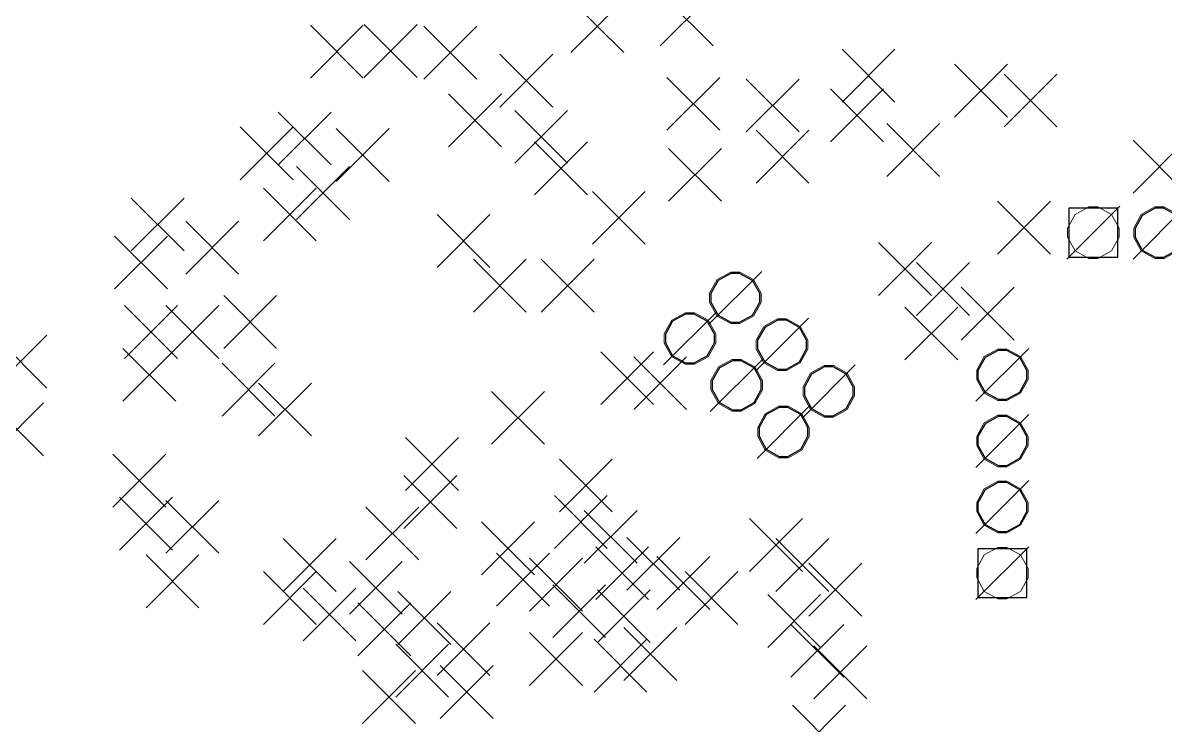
# Model space of a CAD drawing. Header units: millimetres. Extents: x 6 to 132, y 8 to 109.
# Drawn here: x 39.82 to 83.69, y 45.74 to 72.73 of the extents above; entities that cross this region are included whole.
import ezdxf

# ---------------------------------------------------------------- set-up
doc = ezdxf.new("R2010")
doc.units = ezdxf.units.MM
doc.layers.add('SLD-0', color=7, linetype='Continuous')

msp = doc.modelspace()

# ---------------------------------------------------------------- linework, layer by layer
at = {"layer": 'SLD-0', "color": 7, "lineweight": 0}
for p, q in [((64.299, 73.869), (66.33, 71.837)), ((64.299, 71.837), (66.33, 73.869)), ((60.871, 73.615), (62.902, 71.582)), ((60.871, 71.582), (62.902, 73.615)), ((50.862, 72.638), (52.893, 70.605)), ((50.862, 70.605), (52.893, 72.638)), ((52.933, 72.663), (54.965, 70.63)), ((52.933, 70.63), (54.965, 72.663)), ((55.218, 72.598), (57.251, 70.567)), ((55.218, 70.567), (57.251, 72.598)), ((58.14, 71.519), (60.172, 69.488)), ((58.14, 69.488), (60.172, 71.519)), ((71.284, 71.709), (73.316, 69.678)), ((71.284, 69.678), (73.316, 71.709)), ((75.602, 71.138), (77.634, 69.106)), ((75.602, 69.106), (77.634, 71.138)), ((77.508, 70.757), (79.539, 68.726)), ((77.508, 68.726), (79.539, 70.757)), ((64.553, 70.63), (66.585, 68.597)), ((64.553, 68.597), (66.585, 70.63)), ((67.601, 70.567), (69.634, 68.534)), ((67.601, 68.534), (69.634, 70.567)), ((56.172, 69.995), (58.203, 67.963)), ((56.172, 67.963), (58.203, 69.995)), ((70.84, 70.185), (72.872, 68.154)), ((70.84, 68.154), (72.872, 70.185)), ((58.711, 69.359), (60.743, 67.328)), ((58.711, 67.328), (60.743, 69.359)), ((49.63, 69.296), (51.663, 67.265)), ((49.63, 67.265), (51.663, 69.296)), ((48.171, 68.726), (50.202, 66.693)), ((48.171, 66.693), (50.202, 68.726)), ((51.853, 68.662), (53.885, 66.63)), ((51.853, 66.63), (53.885, 68.662)), ((67.983, 68.597), (70.014, 66.566)), ((67.983, 66.566), (70.014, 68.597)), ((72.999, 68.852), (75.03, 66.82)), ((72.999, 66.82), (75.03, 68.852)), ((59.473, 68.154), (61.505, 66.121)), ((59.473, 66.121), (61.505, 68.154)), ((82.46, 68.217), (84.492, 66.184)), ((82.46, 66.184), (84.492, 68.217)), ((64.616, 67.9), (66.649, 65.868)), ((64.616, 65.868), (66.649, 67.9)), ((50.329, 67.201), (52.361, 65.169)), ((50.329, 65.169), (52.361, 67.201)), ((49.059, 66.376), (51.091, 64.344)), ((49.059, 64.344), (51.091, 66.376)), ((43.979, 65.994), (46.011, 63.963)), ((43.979, 63.963), (46.011, 65.994)), ((61.696, 66.248), (63.728, 64.217)), ((61.696, 64.217), (63.728, 66.248)), ((77.253, 65.868), (79.285, 63.835)), ((77.253, 63.835), (79.285, 65.868)), ((79.921, 63.645), (81.952, 65.677)), ((80.76, 65.651), (80.235, 65.362)), ((80.936, 65.651), (80.76, 65.651)), ((81.111, 65.651), (80.936, 65.651)), ((81.636, 65.362), (81.111, 65.651)), ((82.46, 63.645), (84.492, 65.677)), ((83.3, 65.651), (82.775, 65.362)), ((83.476, 65.651), (83.3, 65.651)), ((83.651, 65.651), (83.476, 65.651)), ((84.176, 65.362), (83.651, 65.651)), ((46.075, 65.106), (48.106, 63.073)), ((46.075, 63.073), (48.106, 65.106)), ((55.727, 65.359), (57.759, 63.328)), ((55.727, 63.328), (57.759, 65.359)), ((80.235, 65.362), (79.945, 64.837)), ((81.927, 64.837), (81.636, 65.362)), ((82.775, 65.362), (82.485, 64.837)), ((43.343, 64.534), (45.376, 62.502)), ((43.343, 62.502), (45.376, 64.534)), ((79.945, 64.837), (79.945, 64.66)), ((79.945, 64.66), (79.945, 64.487)), ((81.927, 64.66), (81.927, 64.837)), ((81.927, 64.487), (81.927, 64.66)), ((82.485, 64.837), (82.485, 64.66)), ((82.485, 64.66), (82.485, 64.487)), ((72.68, 64.28), (74.713, 62.247)), ((72.68, 62.247), (74.713, 64.28)), ((79.945, 64.487), (80.235, 63.962)), ((81.636, 63.962), (81.927, 64.487)), ((82.485, 64.487), (82.775, 63.962)), ((57.124, 63.645), (59.155, 61.613)), ((57.124, 61.613), (59.155, 63.645)), ((59.727, 63.645), (61.759, 61.613)), ((59.727, 61.613), (61.759, 63.645)), ((80.235, 63.962), (80.76, 63.671)), ((80.76, 63.671), (80.936, 63.671)), ((80.936, 63.671), (81.111, 63.671)), ((81.111, 63.671), (81.636, 63.962)), ((82.775, 63.962), (83.3, 63.671)), ((83.3, 63.671), (83.476, 63.671)), ((83.476, 63.671), (83.651, 63.671)), ((83.651, 63.671), (84.176, 63.962)), ((74.141, 63.518), (76.174, 61.485)), ((74.141, 61.485), (76.174, 63.518)), ((66.168, 61.141), (68.201, 63.173)), ((66.483, 62.858), (66.194, 62.333)), ((67.009, 63.147), (66.483, 62.858)), ((67.183, 63.147), (67.009, 63.147)), ((67.359, 63.147), (67.183, 63.147)), ((67.884, 62.858), (67.359, 63.147)), ((68.174, 62.333), (67.884, 62.858)), ((66.194, 62.333), (66.194, 62.156)), ((68.174, 62.156), (68.174, 62.333)), ((75.855, 62.566), (77.888, 60.533)), ((75.855, 60.533), (77.888, 62.566)), ((43.725, 61.867), (45.758, 59.834)), ((43.725, 59.834), (45.758, 61.867)), ((45.313, 61.867), (47.345, 59.834)), ((45.313, 59.834), (47.345, 61.867)), ((47.535, 62.247), (49.567, 60.216)), ((47.535, 60.216), (49.567, 62.247)), ((66.194, 62.156), (66.194, 61.983)), ((66.194, 61.983), (66.483, 61.458)), ((67.884, 61.458), (68.174, 61.983)), ((68.174, 61.983), (68.174, 62.156)), ((64.426, 59.581), (66.459, 61.613)), ((65.265, 61.587), (64.74, 61.298)), ((65.442, 61.587), (65.265, 61.587)), ((65.617, 61.587), (65.442, 61.587)), ((66.142, 61.298), (65.617, 61.587)), ((66.483, 61.458), (67.009, 61.167)), ((67.359, 61.167), (67.884, 61.458)), ((73.697, 61.804), (75.729, 59.771)), ((73.697, 59.771), (75.729, 61.804)), ((64.74, 61.298), (64.451, 60.773)), ((66.433, 60.773), (66.142, 61.298)), ((67.009, 61.167), (67.183, 61.167)), ((67.183, 61.167), (67.359, 61.167)), ((67.963, 59.345), (69.996, 61.376)), ((68.279, 61.062), (67.99, 60.537)), ((68.804, 61.352), (68.279, 61.062)), ((68.98, 61.352), (68.804, 61.352)), ((69.155, 61.352), (68.98, 61.352)), ((69.681, 61.062), (69.155, 61.352)), ((69.971, 60.537), (69.681, 61.062)), ((38.709, 60.725), (40.74, 58.692)), ((38.709, 58.692), (40.74, 60.725)), ((64.451, 60.773), (64.451, 60.597)), ((64.451, 60.597), (64.451, 60.423)), ((66.433, 60.597), (66.433, 60.773)), ((66.433, 60.423), (66.433, 60.597)), ((43.662, 60.216), (45.693, 58.184)), ((43.662, 58.184), (45.693, 60.216)), ((64.451, 60.423), (64.74, 59.898)), ((66.142, 59.898), (66.433, 60.423)), ((67.99, 60.537), (67.99, 60.361)), ((67.99, 60.361), (67.99, 60.186)), ((67.99, 60.186), (68.279, 59.661)), ((69.681, 59.661), (69.971, 60.186)), ((69.971, 60.361), (69.971, 60.537)), ((69.971, 60.186), (69.971, 60.361)), ((76.428, 58.184), (78.46, 60.216)), ((77.268, 60.19), (76.743, 59.901)), ((77.443, 60.19), (77.268, 60.19)), ((77.618, 60.19), (77.443, 60.19)), ((78.143, 59.901), (77.618, 60.19)), ((62.013, 60.089), (64.046, 58.057)), ((62.013, 58.057), (64.046, 60.089)), ((63.284, 59.898), (65.315, 57.867)), ((63.284, 57.867), (65.315, 59.898)), ((64.74, 59.898), (65.265, 59.607)), ((65.617, 59.607), (66.142, 59.898)), ((66.222, 57.785), (68.254, 59.817)), ((67.062, 59.792), (66.537, 59.502)), ((67.239, 59.792), (67.062, 59.792)), ((67.414, 59.792), (67.239, 59.792)), ((67.939, 59.502), (67.414, 59.792)), ((76.743, 59.901), (76.454, 59.376)), ((78.434, 59.376), (78.143, 59.901)), ((47.472, 59.644), (49.503, 57.613)), ((47.472, 57.613), (49.503, 59.644)), ((65.265, 59.607), (65.442, 59.607)), ((65.442, 59.607), (65.617, 59.607)), ((66.537, 59.502), (66.248, 58.977)), ((68.229, 58.977), (67.939, 59.502)), ((68.279, 59.661), (68.804, 59.37)), ((68.804, 59.37), (68.98, 59.37)), ((68.98, 59.37), (69.155, 59.37)), ((69.155, 59.37), (69.681, 59.661)), ((69.76, 57.55), (71.792, 59.581)), ((70.075, 59.267), (69.785, 58.742)), ((70.6, 59.556), (70.075, 59.267)), ((70.776, 59.556), (70.6, 59.556)), ((70.951, 59.556), (70.776, 59.556)), ((71.476, 59.267), (70.951, 59.556)), ((71.767, 58.742), (71.476, 59.267)), ((76.454, 59.376), (76.454, 59.201)), ((78.434, 59.201), (78.434, 59.376)), ((48.868, 58.882), (50.901, 56.851)), ((48.868, 56.851), (50.901, 58.882)), ((66.248, 58.977), (66.248, 58.801)), ((66.248, 58.801), (66.248, 58.626)), ((68.229, 58.801), (68.229, 58.977)), ((68.229, 58.626), (68.229, 58.801)), ((76.454, 59.201), (76.454, 59.025)), ((76.454, 59.025), (76.743, 58.501)), ((78.143, 58.501), (78.434, 59.025)), ((78.434, 59.025), (78.434, 59.201)), ((57.822, 58.565), (59.854, 56.533)), ((57.822, 56.533), (59.854, 58.565)), ((66.248, 58.626), (66.537, 58.101)), ((67.939, 58.101), (68.229, 58.626)), ((69.785, 58.742), (69.785, 58.565)), ((69.785, 58.565), (69.785, 58.39)), ((69.785, 58.39), (70.075, 57.865)), ((71.476, 57.865), (71.767, 58.39)), ((71.767, 58.565), (71.767, 58.742)), ((71.767, 58.39), (71.767, 58.565)), ((76.743, 58.501), (77.268, 58.21)), ((77.618, 58.21), (78.143, 58.501)), ((38.581, 58.12), (40.614, 56.089)), ((38.581, 56.089), (40.614, 58.12)), ((66.537, 58.101), (67.062, 57.81)), ((67.414, 57.81), (67.939, 58.101)), ((68.019, 55.988), (70.05, 58.021)), ((68.858, 57.996), (68.333, 57.707)), ((69.034, 57.996), (68.858, 57.996)), ((69.209, 57.996), (69.034, 57.996)), ((69.734, 57.707), (69.209, 57.996)), ((77.268, 58.21), (77.443, 58.21)), ((77.443, 58.21), (77.618, 58.21)), ((67.062, 57.81), (67.239, 57.81)), ((67.239, 57.81), (67.414, 57.81)), ((68.333, 57.707), (68.043, 57.182)), ((70.025, 57.182), (69.734, 57.707)), ((70.075, 57.865), (70.6, 57.574)), ((70.6, 57.574), (70.776, 57.574)), ((70.776, 57.574), (70.951, 57.574)), ((70.951, 57.574), (71.476, 57.865)), ((76.428, 55.644), (78.46, 57.676)), ((77.268, 57.65), (76.743, 57.361)), ((77.443, 57.65), (77.268, 57.65)), ((77.618, 57.65), (77.443, 57.65)), ((78.143, 57.361), (77.618, 57.65)), ((68.043, 57.182), (68.043, 57.005)), ((70.025, 57.005), (70.025, 57.182)), ((76.743, 57.361), (76.454, 56.836)), ((78.434, 56.836), (78.143, 57.361)), ((54.521, 56.788), (56.552, 54.755)), ((54.521, 54.755), (56.552, 56.788)), ((68.043, 57.005), (68.043, 56.83)), ((68.043, 56.83), (68.333, 56.305)), ((69.734, 56.305), (70.025, 56.83)), ((70.025, 56.83), (70.025, 57.005)), ((76.454, 56.836), (76.454, 56.659)), ((76.454, 56.659), (76.454, 56.486)), ((78.434, 56.659), (78.434, 56.836)), ((78.434, 56.486), (78.434, 56.659)), ((68.333, 56.305), (68.858, 56.014)), ((69.209, 56.014), (69.734, 56.305)), ((76.454, 56.486), (76.743, 55.961)), ((78.143, 55.961), (78.434, 56.486)), ((43.28, 56.152), (45.313, 54.12)), ((43.28, 54.12), (45.313, 56.152)), ((60.426, 55.962), (62.458, 53.93)), ((60.426, 53.93), (62.458, 55.962)), ((68.858, 56.014), (69.034, 56.014)), ((69.034, 56.014), (69.209, 56.014)), ((76.743, 55.961), (77.268, 55.67)), ((77.618, 55.67), (78.143, 55.961)), ((54.456, 55.327), (56.489, 53.294)), ((54.456, 53.294), (56.489, 55.327)), ((77.268, 55.67), (77.443, 55.67)), ((77.443, 55.67), (77.618, 55.67)), ((76.428, 53.104), (78.46, 55.135)), ((77.268, 55.111), (76.743, 54.821)), ((77.443, 55.111), (77.268, 55.111)), ((77.618, 55.111), (77.443, 55.111)), ((78.143, 54.821), (77.618, 55.111)), ((43.535, 54.501), (45.566, 52.469)), ((43.535, 52.469), (45.566, 54.501)), ((60.235, 54.565), (62.267, 52.532)), ((60.235, 52.532), (62.267, 54.565)), ((76.743, 54.821), (76.454, 54.296)), ((78.434, 54.296), (78.143, 54.821)), ((45.313, 54.375), (47.345, 52.342)), ((45.313, 52.342), (47.345, 54.375)), ((52.997, 54.12), (55.028, 52.088)), ((52.997, 52.088), (55.028, 54.12)), ((61.378, 53.993), (63.41, 51.96)), ((61.378, 51.96), (63.41, 53.993)), ((76.454, 54.296), (76.454, 54.12)), ((76.454, 54.12), (76.454, 53.945)), ((78.434, 54.12), (78.434, 54.296)), ((78.434, 53.945), (78.434, 54.12)), ((57.441, 53.548), (59.473, 51.517)), ((57.441, 51.517), (59.473, 53.548)), ((67.728, 53.676), (69.76, 51.644)), ((67.728, 51.644), (69.76, 53.676)), ((76.454, 53.945), (76.743, 53.42)), ((78.143, 53.42), (78.434, 53.945)), ((76.743, 53.42), (77.268, 53.129)), ((77.268, 53.129), (77.443, 53.129)), ((77.443, 53.129), (77.618, 53.129)), ((77.618, 53.129), (78.143, 53.42)), ((49.822, 52.914), (51.853, 50.881)), ((49.822, 50.881), (51.853, 52.914)), ((63.021, 52.953), (65.053, 50.92)), ((63.021, 50.92), (65.053, 52.953)), ((68.743, 52.914), (70.776, 50.881)), ((68.743, 50.881), (70.776, 52.914)), ((44.551, 52.279), (46.583, 50.246)), ((44.551, 50.246), (46.583, 52.279)), ((58.013, 52.342), (60.045, 50.309)), ((58.013, 50.309), (60.045, 52.342)), ((61.823, 52.596), (63.854, 50.564)), ((61.823, 50.564), (63.854, 52.596)), ((64.172, 52.215), (66.204, 50.183)), ((64.172, 50.183), (66.204, 52.215)), ((76.428, 50.564), (78.46, 52.596)), ((76.743, 52.281), (76.454, 51.756)), ((77.268, 52.571), (76.743, 52.281)), ((77.443, 52.571), (77.268, 52.571)), ((77.618, 52.571), (77.443, 52.571)), ((78.143, 52.281), (77.618, 52.571)), ((78.434, 51.756), (78.143, 52.281)), ((52.361, 52.033), (54.393, 50.002)), ((52.361, 50.002), (54.393, 52.033)), ((59.283, 52.152), (61.315, 50.119)), ((59.283, 50.119), (61.315, 52.152)), ((70.014, 51.96), (72.047, 49.929)), ((70.014, 49.929), (72.047, 51.96)), ((49.059, 51.644), (51.091, 49.612)), ((49.059, 49.612), (51.091, 51.644)), ((65.252, 51.644), (67.284, 49.612)), ((65.252, 49.612), (67.284, 51.644)), ((76.454, 51.756), (76.454, 51.58)), ((76.454, 51.58), (76.454, 51.405)), ((76.454, 51.405), (76.743, 50.88)), ((78.143, 50.88), (78.434, 51.405)), ((78.434, 51.58), (78.434, 51.756)), ((78.434, 51.405), (78.434, 51.58)), ((50.584, 51.008), (52.615, 48.977)), ((50.584, 48.977), (52.615, 51.008)), ((60.172, 51.135), (62.203, 49.104)), ((60.172, 49.104), (62.203, 51.135)), ((61.886, 50.945), (63.918, 48.913)), ((61.886, 48.913), (63.918, 50.945)), ((54.222, 50.872), (56.254, 48.84)), ((54.222, 48.84), (56.254, 50.872)), ((68.427, 50.755), (70.459, 48.722)), ((68.427, 48.722), (70.459, 50.755)), ((76.743, 50.88), (77.268, 50.589)), ((77.268, 50.589), (77.443, 50.589)), ((77.443, 50.589), (77.618, 50.589)), ((77.618, 50.589), (78.143, 50.88)), ((52.688, 50.438), (54.72, 48.405)), ((52.688, 48.405), (54.72, 50.438)), ((55.727, 49.676), (57.759, 47.643)), ((55.727, 47.643), (57.759, 49.676)), ((69.315, 49.612), (71.348, 47.58)), ((69.315, 47.58), (71.348, 49.612)), ((59.283, 49.294), (61.315, 47.263)), ((59.283, 47.263), (61.315, 49.294)), ((62.902, 49.488), (64.934, 47.457)), ((62.902, 47.457), (64.934, 49.488)), ((54.139, 48.85), (56.172, 46.818)), ((54.139, 46.818), (56.172, 48.85)), ((61.759, 49.04), (63.791, 47.008)), ((61.759, 47.008), (63.791, 49.04)), ((70.204, 48.785), (72.237, 46.754)), ((70.204, 46.754), (72.237, 48.785)), ((52.868, 47.833), (54.901, 45.802)), ((52.868, 45.802), (54.901, 47.833)), ((55.853, 48.025), (57.886, 45.992)), ((55.853, 45.992), (57.886, 48.025)), ((69.379, 46.501), (71.411, 44.468)), ((69.379, 44.468), (71.411, 46.501))]:
    msp.add_line(p, q, dxfattribs=at)
at = {"layer": 'SLD-0', "color": 7}
for p, q in [((79.997, 65.6), (79.997, 63.722)), ((81.876, 65.6), (79.997, 65.6)), ((81.876, 63.722), (81.876, 65.6)), ((83.309, 65.6), (82.812, 65.324)), ((83.476, 65.6), (83.309, 65.6)), ((83.641, 65.6), (83.476, 65.6)), ((84.14, 65.324), (83.641, 65.6)), ((82.812, 65.324), (82.536, 64.827)), ((82.536, 64.827), (82.536, 64.66)), ((82.536, 64.66), (82.536, 64.495)), ((82.536, 64.495), (82.812, 63.997)), ((79.997, 63.722), (81.876, 63.722)), ((82.812, 63.997), (83.309, 63.722)), ((83.309, 63.722), (83.476, 63.722)), ((83.476, 63.722), (83.641, 63.722)), ((83.641, 63.722), (84.14, 63.997)), ((66.52, 62.821), (66.243, 62.323)), ((67.017, 63.096), (66.52, 62.821)), ((67.183, 63.096), (67.017, 63.096)), ((67.349, 63.096), (67.183, 63.096)), ((67.848, 62.821), (67.349, 63.096)), ((68.123, 62.323), (67.848, 62.821)), ((66.243, 62.323), (66.243, 62.156)), ((68.123, 62.156), (68.123, 62.323)), ((66.243, 62.156), (66.243, 61.991)), ((66.243, 61.991), (66.52, 61.494)), ((67.848, 61.494), (68.123, 61.991)), ((68.123, 61.991), (68.123, 62.156)), ((65.275, 61.536), (64.777, 61.26)), ((65.442, 61.536), (65.275, 61.536)), ((65.607, 61.536), (65.442, 61.536)), ((66.106, 61.26), (65.607, 61.536)), ((66.52, 61.494), (67.017, 61.218)), ((67.349, 61.218), (67.848, 61.494)), ((64.777, 61.26), (64.502, 60.763)), ((66.381, 60.763), (66.106, 61.26)), ((67.017, 61.218), (67.183, 61.218)), ((67.183, 61.218), (67.349, 61.218)), ((68.316, 61.025), (68.041, 60.527)), ((68.814, 61.301), (68.316, 61.025)), ((68.98, 61.301), (68.814, 61.301)), ((69.146, 61.301), (68.98, 61.301)), ((69.645, 61.025), (69.146, 61.301)), ((69.92, 60.527), (69.645, 61.025)), ((64.502, 60.763), (64.502, 60.597)), ((64.502, 60.597), (64.502, 60.431)), ((66.381, 60.597), (66.381, 60.763)), ((66.381, 60.431), (66.381, 60.597)), ((64.502, 60.431), (64.777, 59.932)), ((66.106, 59.932), (66.381, 60.431)), ((68.041, 60.527), (68.041, 60.361)), ((68.041, 60.361), (68.041, 60.195)), ((68.041, 60.195), (68.316, 59.697)), ((69.645, 59.697), (69.92, 60.195)), ((69.92, 60.361), (69.92, 60.527)), ((69.92, 60.195), (69.92, 60.361)), ((77.276, 60.141), (76.779, 59.865)), ((77.443, 60.141), (77.276, 60.141)), ((77.608, 60.141), (77.443, 60.141)), ((78.107, 59.865), (77.608, 60.141)), ((64.777, 59.932), (65.275, 59.656)), ((65.607, 59.656), (66.106, 59.932)), ((67.072, 59.741), (66.574, 59.465)), ((67.239, 59.741), (67.072, 59.741)), ((67.404, 59.741), (67.239, 59.741)), ((67.903, 59.465), (67.404, 59.741)), ((68.316, 59.697), (68.814, 59.421)), ((69.146, 59.421), (69.645, 59.697)), ((76.779, 59.865), (76.503, 59.367)), ((78.383, 59.367), (78.107, 59.865)), ((65.275, 59.656), (65.442, 59.656)), ((65.442, 59.656), (65.607, 59.656)), ((66.574, 59.465), (66.299, 58.968)), ((68.178, 58.968), (67.903, 59.465)), ((68.814, 59.421), (68.98, 59.421)), ((68.98, 59.421), (69.146, 59.421)), ((70.112, 59.23), (69.836, 58.732)), ((70.609, 59.505), (70.112, 59.23)), ((70.776, 59.505), (70.609, 59.505)), ((70.941, 59.505), (70.776, 59.505)), ((71.44, 59.23), (70.941, 59.505)), ((71.716, 58.732), (71.44, 59.23)), ((76.503, 59.367), (76.503, 59.201)), ((78.383, 59.201), (78.383, 59.367)), ((66.299, 58.968), (66.299, 58.801)), ((66.299, 58.801), (66.299, 58.636)), ((68.178, 58.801), (68.178, 58.968)), ((68.178, 58.636), (68.178, 58.801)), ((76.503, 59.201), (76.503, 59.035)), ((76.503, 59.035), (76.779, 58.536)), ((78.107, 58.536), (78.383, 59.035)), ((78.383, 59.035), (78.383, 59.201)), ((66.299, 58.636), (66.574, 58.137)), ((67.903, 58.137), (68.178, 58.636)), ((69.836, 58.732), (69.836, 58.565)), ((69.836, 58.565), (69.836, 58.4)), ((69.836, 58.4), (70.112, 57.901)), ((71.44, 57.901), (71.716, 58.4)), ((71.716, 58.565), (71.716, 58.732)), ((71.716, 58.4), (71.716, 58.565)), ((76.779, 58.536), (77.276, 58.26)), ((77.608, 58.26), (78.107, 58.536)), ((66.574, 58.137), (67.072, 57.861)), ((67.404, 57.861), (67.903, 58.137)), ((68.868, 57.945), (68.37, 57.67)), ((69.034, 57.945), (68.868, 57.945)), ((69.2, 57.945), (69.034, 57.945)), ((69.698, 57.67), (69.2, 57.945)), ((77.276, 58.26), (77.443, 58.26)), ((77.443, 58.26), (77.608, 58.26)), ((67.072, 57.861), (67.239, 57.861)), ((67.239, 57.861), (67.404, 57.861)), ((68.37, 57.67), (68.094, 57.172)), ((69.974, 57.172), (69.698, 57.67)), ((70.112, 57.901), (70.609, 57.625)), ((70.609, 57.625), (70.776, 57.625)), ((70.776, 57.625), (70.941, 57.625)), ((70.941, 57.625), (71.44, 57.901)), ((77.276, 57.599), (76.779, 57.323)), ((77.443, 57.599), (77.276, 57.599)), ((77.608, 57.599), (77.443, 57.599)), ((78.107, 57.323), (77.608, 57.599)), ((68.094, 57.172), (68.094, 57.005)), ((69.974, 57.005), (69.974, 57.172)), ((76.779, 57.323), (76.503, 56.826)), ((78.383, 56.826), (78.107, 57.323)), ((68.094, 57.005), (68.094, 56.84)), ((68.094, 56.84), (68.37, 56.341)), ((69.698, 56.341), (69.974, 56.84)), ((69.974, 56.84), (69.974, 57.005)), ((76.503, 56.826), (76.503, 56.659)), ((76.503, 56.659), (76.503, 56.494)), ((78.383, 56.659), (78.383, 56.826)), ((78.383, 56.494), (78.383, 56.659)), ((68.37, 56.341), (68.868, 56.066)), ((69.2, 56.066), (69.698, 56.341)), ((76.503, 56.494), (76.779, 55.995)), ((78.107, 55.995), (78.383, 56.494)), ((68.868, 56.066), (69.034, 56.066)), ((69.034, 56.066), (69.2, 56.066)), ((76.779, 55.995), (77.276, 55.719)), ((77.276, 55.719), (77.443, 55.719)), ((77.443, 55.719), (77.608, 55.719)), ((77.608, 55.719), (78.107, 55.995)), ((77.276, 55.059), (76.779, 54.784)), ((77.443, 55.059), (77.276, 55.059)), ((77.608, 55.059), (77.443, 55.059)), ((78.107, 54.784), (77.608, 55.059)), ((76.779, 54.784), (76.503, 54.286)), ((78.383, 54.286), (78.107, 54.784)), ((76.503, 54.286), (76.503, 54.12)), ((76.503, 54.12), (76.503, 53.954)), ((78.383, 54.12), (78.383, 54.286)), ((78.383, 53.954), (78.383, 54.12)), ((76.503, 53.954), (76.779, 53.455)), ((78.107, 53.455), (78.383, 53.954)), ((76.779, 53.455), (77.276, 53.18)), ((77.276, 53.18), (77.443, 53.18)), ((77.443, 53.18), (77.608, 53.18)), ((77.608, 53.18), (78.107, 53.455)), ((78.383, 52.52), (76.503, 52.52)), ((76.503, 52.52), (76.503, 50.64)), ((78.383, 50.64), (78.383, 52.52)), ((76.503, 50.64), (78.383, 50.64))]:
    msp.add_line(p, q, dxfattribs=at)

doc.saveas('drawing.dxf')
